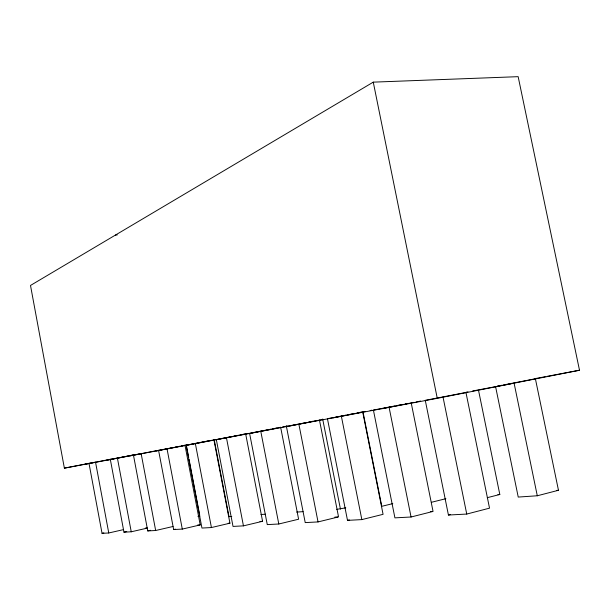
<?xml version="1.0" encoding="UTF-8"?>
<svg xmlns="http://www.w3.org/2000/svg" width="610" height="610" viewBox="0 0 610 610"><rect width="100%" height="100%" fill="white"/><g stroke="black" fill="none" stroke-linecap="round" stroke-linejoin="round"><path stroke-width="0.91" d="M373.267 82.144L30.5 285.45L64.378 468.152L437.271 398.33L579.5 370.239L518.157 76.669L373.267 82.144L437.271 398.33M466.741 514.062L489.525 508.161L465.949 392.466L425.269 400.32L448.426 515.031L466.741 514.062L443.012 396.996M495.549 386.458L518.233 497.066L537.288 495.77L558.47 490.28L535.389 378.757L503.875 384.887M448.426 515.031L450.233 514.573M394.578 406.024L373.404 410.05L394.914 517.859L411.056 517.005L433.047 511.432L411.178 402.752M487.306 497.668L499.811 494.496L478.553 390.438M332.991 417.629L327.433 418.673L347.502 520.368L361.844 519.606L383.072 514.321L362.683 411.857M431.407 502.297L445.879 498.69M347.502 520.368L349.332 519.911M286.303 425.856L305.221 522.602L318.039 521.924L338.542 516.906L319.442 419.977M392.809 503.616L381.784 506.315L363.087 412.36M270.703 429.219L249.566 433.275L267.271 524.608L278.8 523.998L298.603 519.217L280.646 427.267L278.839 427.625M336.697 509.373L345.786 507.833M216.306 439.513L233.02 526.415L243.443 525.866L262.582 521.298L245.647 433.84M209.26 440.71L186.126 445.17L201.956 528.054L211.426 527.551L229.939 523.189L213.904 439.802M158.547 450.195L173.652 529.549L175.421 529.137M173.652 529.549L182.291 529.091L200.21 524.913L184.998 445.231L181.399 445.933M173.019 526.491L155.664 530.502L141.139 453.611L133.445 455.052L147.75 530.921L150.464 530.296M124.501 456.669L110.319 459.391L123.967 532.172L126.743 531.539M123.967 532.172L131.249 531.79L147.178 528.138M198.097 516.464L199.882 516.06L198.12 516.182M123.266 529.678L108.763 532.98L95.534 462.166L88.999 463.387L102.045 533.331L103.845 532.926M334.844 417.278L345.977 415.151M347.83 414.785L352.473 413.87M357.109 412.955L361.753 412.04M333.022 417.85L365.481 411.453M370.117 410.545L371.97 410.179M396.424 405.658L401.037 404.75M405.642 403.843L407.488 403.477M381.829 408.708L414.175 402.333M416.02 401.967L420.641 401.052M64.378 468.152L89.38 463.257M84.576 464.37L110.982 459.139M126.278 456.326L134.261 454.755M106.475 460.275L133.544 454.968M130.296 455.807L157.311 450.515M158.623 450.332L173.309 447.526M175.108 447.168L179.599 446.291M156.312 450.942L186.111 445.094M184.838 445.597L215.612 439.558M217.229 439.337L231.922 436.539M233.752 436.18L238.327 435.281M240.157 434.922L244.732 434.023M216.253 439.718L248.506 433.375M272.51 428.868L277.031 427.976M251.023 433.207L280.669 427.374M282.521 427.008L287.15 426.1M306.899 422.448L298.839 424.034L318.039 521.924M308.69 422.097L313.174 421.213M314.966 420.862L316.75 420.511M289.712 425.963L323.285 419.352M535.084 378.619L545.264 376.698M547.109 376.347L579.5 370.239M497.402 386.107L502.022 385.238M466.086 392.215L467.954 391.864M472.636 390.979L511.012 383.766M286.403 426.367L297.954 424.202M115.389 235.094L117.265 234.911M497.912 494.634L499.811 494.496M556.633 490.409L558.47 490.28M231.777 516.487L229.017 516.678L214.171 439.436M260.935 514.512L265.502 514.199M296.651 512.087L303.086 511.653M145.279 528.1L147.14 527.986M197.564 525.065L200.21 524.913M228.178 523.296L229.939 523.189M259.929 521.458L262.582 521.298M334.814 517.12L337.604 516.96M430.317 511.584L432.139 511.485M102.045 533.331L108.763 532.98M147.75 530.921L155.664 530.502M514.055 382.973L537.288 495.77M389.05 407.114L411.056 517.005M341.333 416.066L361.844 519.606M322.675 419.009L340.441 509.121M260.752 431.178L278.8 523.998M226.424 437.614L243.443 525.866M195.33 443.447L211.426 527.551M186.225 444.576L188.711 457.569M189.062 459.429L199.706 515.13M167.018 448.754L182.291 529.091M117.394 458.064L131.249 531.79"/></g></svg>
